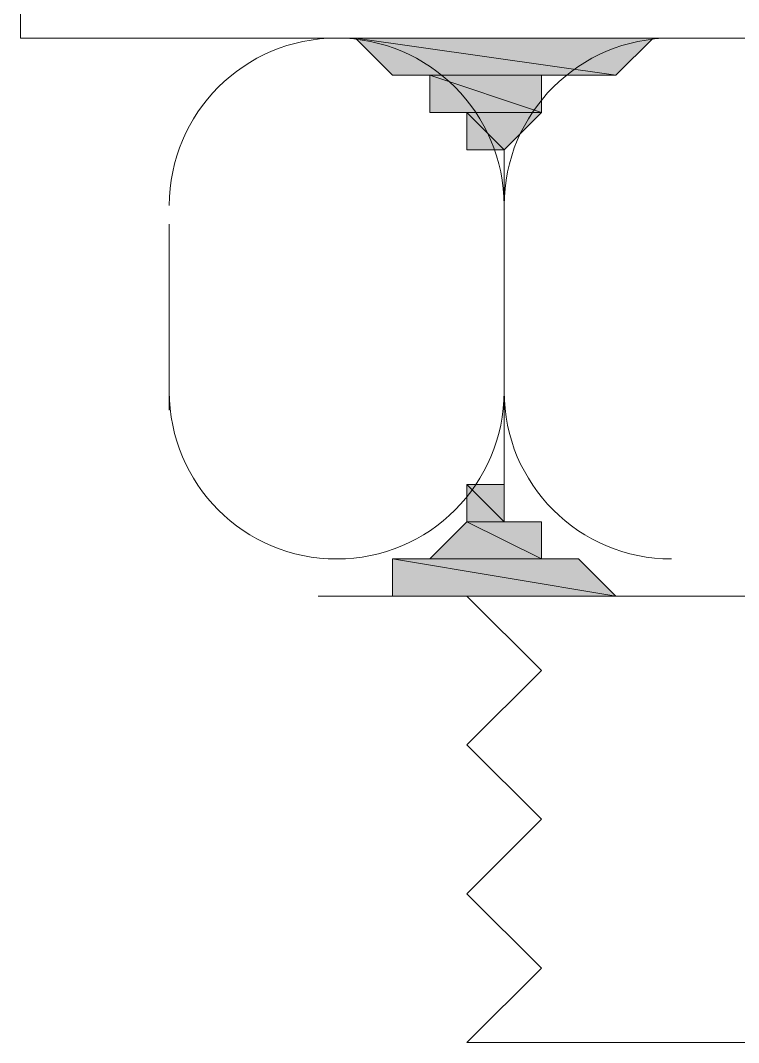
# Model space of a CAD drawing. Header units: millimetres. Extents: x 596 to 768, y 309 to 423.
# Drawn here: x 690.37003 to 690.38702, y 408.86042 to 408.8846 of the extents above; entities that cross this region are included whole.
import ezdxf

# ---------------------------------------------------------------- set-up
doc = ezdxf.new("R2010")
doc.units = ezdxf.units.MM
doc.layers.add('1- 3', color=3, linetype='Continuous')

# ---------------------------------------------------------------- blocks, each defined once
blk = doc.blocks.new('CTOBOM')
h = blk.add_hatch(color=0)
h.dxf.hatch_style = 2
edge = h.paths.add_edge_path()
edge.add_spline(control_points=[(4.220125, -0.955718), (4.220125, -0.955718), (4.220125, -0.950437), (4.220125, -0.950437), (4.220125, -0.950437), (4.220125, -0.955718), (4.220125, -0.955718)], knot_values=[0, 0, 0, 0, 1, 1, 1, 2, 2, 2, 2], degree=3, periodic=0)
edge = h.paths.add_edge_path()
edge.add_spline(control_points=[(4.220125, -0.950437), (4.220125, -0.950437), (4.220125, -0.955718), (4.220125, -0.955718), (4.220125, -0.955718), (4.220125, -0.950437), (4.220125, -0.950437)], knot_values=[0, 0, 0, 0, 1, 1, 1, 2, 2, 2, 2], degree=3, periodic=0)
h.paths.add_polyline_path([(4.219245, -0.956598), (4.220125, -0.950437), (4.220125, -0.955718)])
h.paths.add_polyline_path([(4.219245, -0.949557), (4.219245, -0.956598), (4.220125, -0.950437)])
h = blk.add_hatch(color=0)
h.dxf.hatch_style = 2
edge = h.paths.add_edge_path()
edge.add_spline(control_points=[(4.220125, -0.955718), (4.220125, -0.955718), (4.220125, -0.950437), (4.220125, -0.950437), (4.220125, -0.950437), (4.220125, -0.955718), (4.220125, -0.955718)], knot_values=[0, 0, 0, 0, 1, 1, 1, 2, 2, 2, 2], degree=3, periodic=0)
edge = h.paths.add_edge_path()
edge.add_spline(control_points=[(4.220125, -0.950437), (4.220125, -0.950437), (4.220125, -0.955718), (4.220125, -0.955718), (4.220125, -0.955718), (4.220125, -0.950437), (4.220125, -0.950437)], knot_values=[0, 0, 0, 0, 1, 1, 1, 2, 2, 2, 2], degree=3, periodic=0)
h.paths.add_polyline_path([(4.219245, -0.956598), (4.220125, -0.950437), (4.220125, -0.955718)])
h.paths.add_polyline_path([(4.219245, -0.949557), (4.219245, -0.956598), (4.220125, -0.950437)])
h = blk.add_hatch(color=0)
h.dxf.hatch_style = 2
edge = h.paths.add_edge_path()
edge.add_spline(control_points=[(4.232447, -0.955718), (4.232447, -0.955718), (4.232447, -0.950437), (4.232447, -0.950437), (4.232447, -0.950437), (4.232447, -0.955718), (4.232447, -0.955718)], knot_values=[0, 0, 0, 0, 1, 1, 1, 2, 2, 2, 2], degree=3, periodic=0)
edge = h.paths.add_edge_path()
edge.add_spline(control_points=[(4.232447, -0.950437), (4.232447, -0.950437), (4.232447, -0.955718), (4.232447, -0.955718), (4.232447, -0.955718), (4.232447, -0.950437), (4.232447, -0.950437)], knot_values=[0, 0, 0, 0, 1, 1, 1, 2, 2, 2, 2], degree=3, periodic=0)
h.paths.add_polyline_path([(4.231567, -0.955718), (4.232447, -0.950437), (4.232447, -0.955718)])
h.paths.add_polyline_path([(4.231567, -0.951318), (4.231567, -0.955718), (4.232447, -0.950437)])
h = blk.add_hatch(color=0)
h.dxf.hatch_style = 2
edge = h.paths.add_edge_path()
edge.add_spline(control_points=[(4.232447, -0.955718), (4.232447, -0.955718), (4.232447, -0.950437), (4.232447, -0.950437), (4.232447, -0.950437), (4.232447, -0.955718), (4.232447, -0.955718)], knot_values=[0, 0, 0, 0, 1, 1, 1, 2, 2, 2, 2], degree=3, periodic=0)
edge = h.paths.add_edge_path()
edge.add_spline(control_points=[(4.232447, -0.950437), (4.232447, -0.950437), (4.232447, -0.955718), (4.232447, -0.955718), (4.232447, -0.955718), (4.232447, -0.950437), (4.232447, -0.950437)], knot_values=[0, 0, 0, 0, 1, 1, 1, 2, 2, 2, 2], degree=3, periodic=0)
h.paths.add_polyline_path([(4.231567, -0.955718), (4.232447, -0.950437), (4.232447, -0.955718)])
h.paths.add_polyline_path([(4.231567, -0.951318), (4.231567, -0.955718), (4.232447, -0.950437)])
h = blk.add_hatch(color=0)
h.dxf.hatch_style = 2
h.paths.add_polyline_path([(4.220125, -0.954838), (4.221005, -0.952198), (4.221005, -0.954838)])
h.paths.add_polyline_path([(4.220125, -0.952198), (4.220125, -0.954838), (4.221005, -0.952198)])
h = blk.add_hatch(color=0)
h.dxf.hatch_style = 2
h.paths.add_polyline_path([(4.220125, -0.954838), (4.221005, -0.952198), (4.221005, -0.954838)])
h.paths.add_polyline_path([(4.220125, -0.952198), (4.220125, -0.954838), (4.221005, -0.952198)])
h = blk.add_hatch(color=0)
h.dxf.hatch_style = 2
edge = h.paths.add_edge_path()
edge.add_spline(control_points=[(4.221885, -0.953078), (4.221885, -0.953078), (4.221885, -0.953958), (4.221885, -0.953958), (4.221885, -0.953958), (4.221885, -0.953078), (4.221885, -0.953078)], knot_values=[0, 0, 0, 0, 1, 1, 1, 2, 2, 2, 2], degree=3, periodic=0)
edge = h.paths.add_edge_path()
edge.add_spline(control_points=[(4.221885, -0.953078), (4.221885, -0.953078), (4.221885, -0.953078), (4.221885, -0.953078), (4.221885, -0.953078), (4.221885, -0.953958), (4.221885, -0.953958), (4.221885, -0.953958), (4.221885, -0.953078), (4.221885, -0.953078)], knot_values=[0, 0, 0, 0, 1, 1, 1, 2, 2, 2, 3, 3, 3, 3], degree=3, periodic=0)
edge = h.paths.add_edge_path()
edge.add_spline(control_points=[(4.221885, -0.953958), (4.221885, -0.953958), (4.221885, -0.953078), (4.221885, -0.953078), (4.221885, -0.953078), (4.221885, -0.953958), (4.221885, -0.953958)], knot_values=[0, 0, 0, 0, 1, 1, 1, 2, 2, 2, 2], degree=3, periodic=0)
edge = h.paths.add_edge_path()
edge.add_spline(control_points=[(4.221885, -0.953078), (4.221885, -0.953078), (4.221885, -0.953958), (4.221885, -0.953958), (4.221885, -0.953958), (4.221885, -0.953078), (4.221885, -0.953078)], knot_values=[0, 0, 0, 0, 1, 1, 1, 2, 2, 2, 2], degree=3, periodic=0)
h.paths.add_polyline_path([(4.221005, -0.953958), (4.221885, -0.953078), (4.221885, -0.953958)])
h.paths.add_polyline_path([(4.221005, -0.952198), (4.221005, -0.953958), (4.221885, -0.953078)])
h = blk.add_hatch(color=0)
h.dxf.hatch_style = 2
edge = h.paths.add_edge_path()
edge.add_spline(control_points=[(4.221885, -0.953078), (4.221885, -0.953078), (4.221885, -0.953958), (4.221885, -0.953958), (4.221885, -0.953958), (4.221885, -0.953078), (4.221885, -0.953078)], knot_values=[0, 0, 0, 0, 1, 1, 1, 2, 2, 2, 2], degree=3, periodic=0)
edge = h.paths.add_edge_path()
edge.add_spline(control_points=[(4.221885, -0.953078), (4.221885, -0.953078), (4.221885, -0.953078), (4.221885, -0.953078), (4.221885, -0.953078), (4.221885, -0.953958), (4.221885, -0.953958), (4.221885, -0.953958), (4.221885, -0.953078), (4.221885, -0.953078)], knot_values=[0, 0, 0, 0, 1, 1, 1, 2, 2, 2, 3, 3, 3, 3], degree=3, periodic=0)
edge = h.paths.add_edge_path()
edge.add_spline(control_points=[(4.221885, -0.953958), (4.221885, -0.953958), (4.221885, -0.953078), (4.221885, -0.953078), (4.221885, -0.953078), (4.221885, -0.953958), (4.221885, -0.953958)], knot_values=[0, 0, 0, 0, 1, 1, 1, 2, 2, 2, 2], degree=3, periodic=0)
edge = h.paths.add_edge_path()
edge.add_spline(control_points=[(4.221885, -0.953078), (4.221885, -0.953078), (4.221885, -0.953958), (4.221885, -0.953958), (4.221885, -0.953958), (4.221885, -0.953078), (4.221885, -0.953078)], knot_values=[0, 0, 0, 0, 1, 1, 1, 2, 2, 2, 2], degree=3, periodic=0)
h.paths.add_polyline_path([(4.221005, -0.953958), (4.221885, -0.953078), (4.221885, -0.953958)])
h.paths.add_polyline_path([(4.221005, -0.952198), (4.221005, -0.953958), (4.221885, -0.953078)])
h = blk.add_hatch(color=0)
h.dxf.hatch_style = 2
edge = h.paths.add_edge_path()
edge.add_spline(control_points=[(4.231567, -0.954838), (4.231567, -0.954838), (4.231567, -0.952198), (4.231567, -0.952198), (4.231567, -0.952198), (4.231567, -0.954838), (4.231567, -0.954838)], knot_values=[0, 0, 0, 0, 1, 1, 1, 2, 2, 2, 2], degree=3, periodic=0)
edge = h.paths.add_edge_path()
edge.add_spline(control_points=[(4.231567, -0.952198), (4.231567, -0.952198), (4.231567, -0.954838), (4.231567, -0.954838), (4.231567, -0.954838), (4.231567, -0.952198), (4.231567, -0.952198)], knot_values=[0, 0, 0, 0, 1, 1, 1, 2, 2, 2, 2], degree=3, periodic=0)
h.paths.add_polyline_path([(4.230687, -0.953958), (4.231567, -0.952198), (4.231567, -0.954838)])
h.paths.add_polyline_path([(4.230687, -0.952198), (4.230687, -0.953958), (4.231567, -0.952198)])
h = blk.add_hatch(color=0)
h.dxf.hatch_style = 2
edge = h.paths.add_edge_path()
edge.add_spline(control_points=[(4.231567, -0.954838), (4.231567, -0.954838), (4.231567, -0.952198), (4.231567, -0.952198), (4.231567, -0.952198), (4.231567, -0.954838), (4.231567, -0.954838)], knot_values=[0, 0, 0, 0, 1, 1, 1, 2, 2, 2, 2], degree=3, periodic=0)
edge = h.paths.add_edge_path()
edge.add_spline(control_points=[(4.231567, -0.952198), (4.231567, -0.952198), (4.231567, -0.954838), (4.231567, -0.954838), (4.231567, -0.954838), (4.231567, -0.952198), (4.231567, -0.952198)], knot_values=[0, 0, 0, 0, 1, 1, 1, 2, 2, 2, 2], degree=3, periodic=0)
h.paths.add_polyline_path([(4.230687, -0.953958), (4.231567, -0.952198), (4.231567, -0.954838)])
h.paths.add_polyline_path([(4.230687, -0.952198), (4.230687, -0.953958), (4.231567, -0.952198)])
h = blk.add_hatch(color=0)
h.dxf.hatch_style = 2
h.paths.add_polyline_path([(4.229807, -0.953958), (4.230687, -0.953078), (4.230687, -0.953958)])
h.paths.add_polyline_path([(4.229807, -0.953078), (4.229807, -0.953958), (4.230687, -0.953078)])
h = blk.add_hatch(color=0)
h.dxf.hatch_style = 2
h.paths.add_polyline_path([(4.229807, -0.953958), (4.230687, -0.953078), (4.230687, -0.953958)])
h.paths.add_polyline_path([(4.229807, -0.953078), (4.229807, -0.953958), (4.230687, -0.953078)])
at = {"color": 0, "lineweight": 20}
for p, q in [((4.219245, -0.917873), (4.219245, -0.964519)), ((4.219245, -0.917873), (4.219245, -0.964519)), ((4.219245, -0.957479), (4.219245, -0.937236)), ((4.219245, -0.957479), (4.219245, -0.937236)), ((4.219245, -0.957479), (4.219245, -0.937236)), ((4.219245, -0.957479), (4.219245, -0.937236)), ((4.232447, -0.957479), (4.232447, -0.937236)), ((4.232447, -0.957479), (4.232447, -0.937236)), ((4.243008, -0.953958), (4.243008, -0.939876)), ((4.243008, -0.953958), (4.243008, -0.939876)), ((4.234207, -0.952198), (4.232447, -0.953958)), ((4.234207, -0.952198), (4.232447, -0.953958)), ((4.235967, -0.953958), (4.234207, -0.952198)), ((4.235967, -0.953958), (4.234207, -0.952198)), ((4.237727, -0.952198), (4.235967, -0.953958)), ((4.237727, -0.952198), (4.235967, -0.953958)), ((4.239488, -0.953958), (4.237727, -0.952198)), ((4.239488, -0.953958), (4.237727, -0.952198)), ((4.241248, -0.952198), (4.239488, -0.953958)), ((4.241248, -0.952198), (4.239488, -0.953958)), ((4.243008, -0.953958), (4.241248, -0.952198)), ((4.243008, -0.953958), (4.241248, -0.952198)), ((4.223646, -0.953078), (4.228047, -0.953078)), ((4.223646, -0.953078), (4.228047, -0.953078)), ((4.223646, -0.960999), (4.228047, -0.960999)), ((4.223646, -0.960999), (4.228047, -0.960999)), ((4.219245, -0.964519), (4.201644, -0.964519)), ((4.219245, -0.964519), (4.201644, -0.964519)), ((4.219245, -0.964519), (4.201644, -0.964519)), ((4.219245, -0.964519), (4.201644, -0.964519))]:
    blk.add_line(p, q, dxfattribs=at)
at = {"color": 0, "lineweight": 0}
for p, q in [((4.219245, -0.957479), (4.219245, -0.949557)), ((4.219245, -0.949557), (4.219245, -0.956598)), ((4.219245, -0.957479), (4.219245, -0.949557)), ((4.219245, -0.949557), (4.219245, -0.956598)), ((4.219245, -0.949557), (4.219245, -0.956598)), ((4.220125, -0.950437), (4.219245, -0.949557)), ((4.219245, -0.949557), (4.219245, -0.956598)), ((4.220125, -0.950437), (4.219245, -0.949557)), ((4.219245, -0.957479), (4.219245, -0.949557)), ((4.219245, -0.949557), (4.219245, -0.956598)), ((4.219245, -0.957479), (4.219245, -0.949557)), ((4.219245, -0.949557), (4.219245, -0.956598)), ((4.219245, -0.949557), (4.219245, -0.956598)), ((4.220125, -0.950437), (4.219245, -0.949557)), ((4.219245, -0.949557), (4.219245, -0.956598)), ((4.220125, -0.950437), (4.219245, -0.949557)), ((4.232447, -0.955718), (4.232447, -0.949557)), ((4.232447, -0.949557), (4.232447, -0.956598)), ((4.232447, -0.955718), (4.232447, -0.949557)), ((4.232447, -0.949557), (4.232447, -0.950437)), ((4.232447, -0.955718), (4.232447, -0.949557)), ((4.232447, -0.949557), (4.232447, -0.956598)), ((4.232447, -0.955718), (4.232447, -0.949557)), ((4.232447, -0.949557), (4.232447, -0.950437)), ((4.232447, -0.956598), (4.232447, -0.949557)), ((4.232447, -0.949557), (4.232447, -0.957479)), ((4.232447, -0.956598), (4.232447, -0.949557)), ((4.232447, -0.949557), (4.232447, -0.957479)), ((4.232447, -0.955718), (4.232447, -0.949557)), ((4.232447, -0.949557), (4.232447, -0.956598)), ((4.232447, -0.955718), (4.232447, -0.949557)), ((4.232447, -0.949557), (4.232447, -0.950437)), ((4.232447, -0.955718), (4.232447, -0.949557)), ((4.232447, -0.949557), (4.232447, -0.956598)), ((4.232447, -0.955718), (4.232447, -0.949557)), ((4.232447, -0.949557), (4.232447, -0.950437)), ((4.232447, -0.956598), (4.232447, -0.949557)), ((4.232447, -0.949557), (4.232447, -0.957479)), ((4.232447, -0.956598), (4.232447, -0.949557)), ((4.232447, -0.949557), (4.232447, -0.957479)), ((4.219245, -0.956598), (4.220125, -0.950437)), ((4.219245, -0.956598), (4.220125, -0.950437)), ((4.219245, -0.956598), (4.220125, -0.950437)), ((4.219245, -0.956598), (4.220125, -0.950437)), ((4.219245, -0.956598), (4.220125, -0.950437)), ((4.219245, -0.956598), (4.220125, -0.950437)), ((4.219245, -0.956598), (4.220125, -0.950437)), ((4.219245, -0.956598), (4.220125, -0.950437)), ((4.220125, -0.950437), (4.220125, -0.955718)), ((4.220125, -0.950437), (4.220125, -0.955718)), ((4.220125, -0.950437), (4.220125, -0.955718)), ((4.220125, -0.951318), (4.220125, -0.950437)), ((4.220125, -0.950437), (4.220125, -0.955718)), ((4.220125, -0.951318), (4.220125, -0.950437)), ((4.220125, -0.950437), (4.220125, -0.955718)), ((4.220125, -0.950437), (4.220125, -0.955718)), ((4.220125, -0.950437), (4.220125, -0.955718)), ((4.220125, -0.951318), (4.220125, -0.950437)), ((4.220125, -0.950437), (4.220125, -0.955718)), ((4.220125, -0.951318), (4.220125, -0.950437)), ((4.231567, -0.955718), (4.232447, -0.950437)), ((4.231567, -0.955718), (4.232447, -0.950437)), ((4.232447, -0.950437), (4.231567, -0.951318)), ((4.231567, -0.955718), (4.232447, -0.950437)), ((4.231567, -0.955718), (4.232447, -0.950437)), ((4.232447, -0.950437), (4.231567, -0.951318)), ((4.231567, -0.955718), (4.232447, -0.950437)), ((4.231567, -0.955718), (4.232447, -0.950437)), ((4.232447, -0.950437), (4.231567, -0.951318)), ((4.231567, -0.955718), (4.232447, -0.950437)), ((4.231567, -0.955718), (4.232447, -0.950437)), ((4.232447, -0.950437), (4.231567, -0.951318)), ((4.232447, -0.950437), (4.232447, -0.955718)), ((4.232447, -0.950437), (4.232447, -0.955718)), ((4.232447, -0.950437), (4.232447, -0.955718)), ((4.232447, -0.950437), (4.232447, -0.955718)), ((4.232447, -0.950437), (4.232447, -0.955718)), ((4.232447, -0.950437), (4.232447, -0.955718)), ((4.232447, -0.950437), (4.232447, -0.955718)), ((4.232447, -0.950437), (4.232447, -0.955718)), ((4.220125, -0.955718), (4.220125, -0.951318)), ((4.220125, -0.951318), (4.220125, -0.954838)), ((4.220125, -0.955718), (4.220125, -0.951318)), ((4.220125, -0.955718), (4.220125, -0.951318)), ((4.220125, -0.951318), (4.220125, -0.954838)), ((4.220125, -0.955718), (4.220125, -0.951318)), ((4.220125, -0.954838), (4.220125, -0.951318)), ((4.220125, -0.951318), (4.220125, -0.952198)), ((4.220125, -0.954838), (4.220125, -0.951318)), ((4.220125, -0.951318), (4.220125, -0.952198)), ((4.220125, -0.955718), (4.220125, -0.951318)), ((4.220125, -0.951318), (4.220125, -0.954838)), ((4.220125, -0.955718), (4.220125, -0.951318)), ((4.220125, -0.955718), (4.220125, -0.951318)), ((4.220125, -0.951318), (4.220125, -0.954838)), ((4.220125, -0.955718), (4.220125, -0.951318)), ((4.220125, -0.954838), (4.220125, -0.951318)), ((4.220125, -0.951318), (4.220125, -0.952198)), ((4.220125, -0.954838), (4.220125, -0.951318)), ((4.220125, -0.951318), (4.220125, -0.952198)), ((4.231567, -0.951318), (4.231567, -0.954838)), ((4.231567, -0.952198), (4.231567, -0.951318)), ((4.231567, -0.951318), (4.231567, -0.954838)), ((4.231567, -0.952198), (4.231567, -0.951318)), ((4.231567, -0.954838), (4.231567, -0.951318)), ((4.231567, -0.951318), (4.231567, -0.955718)), ((4.231567, -0.954838), (4.231567, -0.951318)), ((4.231567, -0.951318), (4.231567, -0.955718)), ((4.231567, -0.951318), (4.231567, -0.955718)), ((4.231567, -0.951318), (4.231567, -0.955718)), ((4.231567, -0.951318), (4.231567, -0.954838)), ((4.231567, -0.952198), (4.231567, -0.951318)), ((4.231567, -0.951318), (4.231567, -0.954838)), ((4.231567, -0.952198), (4.231567, -0.951318)), ((4.231567, -0.954838), (4.231567, -0.951318)), ((4.231567, -0.951318), (4.231567, -0.955718)), ((4.231567, -0.954838), (4.231567, -0.951318)), ((4.231567, -0.951318), (4.231567, -0.955718)), ((4.231567, -0.951318), (4.231567, -0.955718)), ((4.231567, -0.951318), (4.231567, -0.955718)), ((4.220125, -0.952198), (4.220125, -0.954838)), ((4.220125, -0.952198), (4.220125, -0.954838)), ((4.220125, -0.954838), (4.221005, -0.952198)), ((4.220125, -0.952198), (4.220125, -0.954838)), ((4.220125, -0.954838), (4.221005, -0.952198)), ((4.221005, -0.952198), (4.220125, -0.952198)), ((4.220125, -0.952198), (4.220125, -0.954838)), ((4.220125, -0.952198), (4.220125, -0.954838)), ((4.220125, -0.954838), (4.221005, -0.952198)), ((4.220125, -0.952198), (4.220125, -0.954838)), ((4.220125, -0.954838), (4.221005, -0.952198)), ((4.221005, -0.952198), (4.220125, -0.952198)), ((4.220125, -0.954838), (4.221005, -0.952198)), ((4.220125, -0.952198), (4.220125, -0.954838)), ((4.220125, -0.954838), (4.221005, -0.952198)), ((4.221005, -0.952198), (4.220125, -0.952198)), ((4.220125, -0.954838), (4.221005, -0.952198)), ((4.220125, -0.952198), (4.220125, -0.954838)), ((4.220125, -0.954838), (4.221005, -0.952198)), ((4.221005, -0.952198), (4.220125, -0.952198)), ((4.221005, -0.952198), (4.221005, -0.954838)), ((4.221005, -0.953958), (4.221005, -0.952198)), ((4.221005, -0.952198), (4.221005, -0.954838)), ((4.221005, -0.952198), (4.221005, -0.954838)), ((4.221005, -0.953958), (4.221005, -0.952198)), ((4.221005, -0.952198), (4.221005, -0.954838)), ((4.221005, -0.953958), (4.221005, -0.952198)), ((4.221005, -0.952198), (4.221005, -0.954838)), ((4.221005, -0.952198), (4.221005, -0.954838)), ((4.221005, -0.953958), (4.221005, -0.952198)), ((4.221005, -0.952198), (4.221005, -0.954838)), ((4.221005, -0.952198), (4.221005, -0.953958)), ((4.221885, -0.953078), (4.221005, -0.952198)), ((4.221005, -0.952198), (4.221005, -0.953958)), ((4.221885, -0.953078), (4.221005, -0.952198)), ((4.221005, -0.952198), (4.221005, -0.954838)), ((4.221005, -0.952198), (4.221005, -0.953958)), ((4.221885, -0.953078), (4.221005, -0.952198)), ((4.221005, -0.952198), (4.221005, -0.953958)), ((4.221885, -0.953078), (4.221005, -0.952198)), ((4.230687, -0.952198), (4.230687, -0.953958)), ((4.230687, -0.953078), (4.230687, -0.952198)), ((4.230687, -0.952198), (4.230687, -0.953958)), ((4.230687, -0.953078), (4.230687, -0.952198)), ((4.230687, -0.953958), (4.231567, -0.952198)), ((4.230687, -0.952198), (4.230687, -0.953958)), ((4.230687, -0.953958), (4.231567, -0.952198)), ((4.231567, -0.952198), (4.230687, -0.952198)), ((4.230687, -0.953958), (4.231567, -0.952198)), ((4.230687, -0.952198), (4.230687, -0.953958)), ((4.230687, -0.953958), (4.231567, -0.952198)), ((4.231567, -0.952198), (4.230687, -0.952198)), ((4.230687, -0.952198), (4.230687, -0.953958)), ((4.230687, -0.953078), (4.230687, -0.952198)), ((4.230687, -0.952198), (4.230687, -0.953958)), ((4.230687, -0.953078), (4.230687, -0.952198)), ((4.230687, -0.953958), (4.231567, -0.952198)), ((4.230687, -0.952198), (4.230687, -0.953958)), ((4.230687, -0.953958), (4.231567, -0.952198)), ((4.231567, -0.952198), (4.230687, -0.952198)), ((4.230687, -0.953958), (4.231567, -0.952198)), ((4.230687, -0.952198), (4.230687, -0.953958)), ((4.230687, -0.953958), (4.231567, -0.952198)), ((4.231567, -0.952198), (4.230687, -0.952198)), ((4.231567, -0.952198), (4.231567, -0.954838)), ((4.231567, -0.952198), (4.231567, -0.954838)), ((4.231567, -0.954838), (4.231567, -0.952198)), ((4.231567, -0.954838), (4.231567, -0.952198)), ((4.231567, -0.952198), (4.231567, -0.954838)), ((4.231567, -0.952198), (4.231567, -0.954838)), ((4.231567, -0.954838), (4.231567, -0.952198)), ((4.231567, -0.954838), (4.231567, -0.952198)), ((4.221005, -0.953958), (4.221885, -0.953078)), ((4.221005, -0.953958), (4.221885, -0.953078)), ((4.221005, -0.953958), (4.221885, -0.953078)), ((4.221005, -0.953958), (4.221885, -0.953078)), ((4.221005, -0.953958), (4.221885, -0.953078)), ((4.221005, -0.953958), (4.221885, -0.953078)), ((4.221005, -0.953958), (4.221885, -0.953078)), ((4.221005, -0.953958), (4.221885, -0.953078)), ((4.221885, -0.953078), (4.221885, -0.953958)), ((4.221885, -0.953078), (4.221885, -0.953958)), ((4.221885, -0.953078), (4.221885, -0.953958)), ((4.221885, -0.953078), (4.221885, -0.953958)), ((4.222766, -0.953078), (4.222766, -0.953078)), ((4.222766, -0.953078), (4.222766, -0.953078)), ((4.222766, -0.953078), (4.222766, -0.953078)), ((4.222766, -0.953078), (4.222766, -0.953078)), ((4.222766, -0.953078), (4.222766, -0.953078)), ((4.222766, -0.953078), (4.222766, -0.953078)), ((4.222766, -0.953078), (4.222766, -0.953078)), ((4.222766, -0.953078), (4.222766, -0.953078)), ((4.228927, -0.953078), (4.228927, -0.953078)), ((4.228927, -0.953078), (4.228927, -0.953078)), ((4.228927, -0.953078), (4.228927, -0.953078)), ((4.228927, -0.953078), (4.228927, -0.953078)), ((4.228927, -0.953078), (4.228927, -0.953078)), ((4.228927, -0.953078), (4.228927, -0.953078)), ((4.228927, -0.953078), (4.228927, -0.953078)), ((4.228927, -0.953078), (4.228927, -0.953078)), ((4.229807, -0.953078), (4.229807, -0.953078)), ((4.229807, -0.953078), (4.229807, -0.953078)), ((4.229807, -0.953958), (4.230687, -0.953078)), ((4.229807, -0.953078), (4.229807, -0.953958)), ((4.229807, -0.953958), (4.230687, -0.953078)), ((4.230687, -0.953078), (4.229807, -0.953078)), ((4.229807, -0.953958), (4.230687, -0.953078)), ((4.229807, -0.953078), (4.229807, -0.953958)), ((4.229807, -0.953958), (4.230687, -0.953078)), ((4.230687, -0.953078), (4.229807, -0.953078)), ((4.229807, -0.953078), (4.229807, -0.953078)), ((4.229807, -0.953078), (4.229807, -0.953078)), ((4.229807, -0.953958), (4.230687, -0.953078)), ((4.229807, -0.953078), (4.229807, -0.953958)), ((4.229807, -0.953958), (4.230687, -0.953078)), ((4.230687, -0.953078), (4.229807, -0.953078)), ((4.229807, -0.953958), (4.230687, -0.953078)), ((4.229807, -0.953078), (4.229807, -0.953958)), ((4.229807, -0.953958), (4.230687, -0.953078)), ((4.230687, -0.953078), (4.229807, -0.953078)), ((4.230687, -0.953078), (4.230687, -0.953958)), ((4.230687, -0.953078), (4.230687, -0.953958)), ((4.230687, -0.953958), (4.230687, -0.953078)), ((4.230687, -0.953958), (4.230687, -0.953078)), ((4.230687, -0.953078), (4.230687, -0.953958)), ((4.230687, -0.953078), (4.230687, -0.953958)), ((4.230687, -0.953958), (4.230687, -0.953078)), ((4.230687, -0.953958), (4.230687, -0.953078)), ((4.221005, -0.954838), (4.221005, -0.953958)), ((4.221005, -0.954838), (4.221005, -0.953958)), ((4.221005, -0.954838), (4.221005, -0.953958)), ((4.221005, -0.954838), (4.221005, -0.953958)), ((4.221885, -0.953958), (4.221005, -0.953958)), ((4.221885, -0.953958), (4.221005, -0.953958)), ((4.221885, -0.953958), (4.221005, -0.953958)), ((4.221885, -0.953958), (4.221005, -0.953958)), ((4.230687, -0.953958), (4.229807, -0.953958)), ((4.230687, -0.953958), (4.229807, -0.953958)), ((4.230687, -0.953958), (4.229807, -0.953958)), ((4.230687, -0.953958), (4.229807, -0.953958)), ((4.231567, -0.954838), (4.230687, -0.953958)), ((4.231567, -0.954838), (4.230687, -0.953958)), ((4.231567, -0.954838), (4.230687, -0.953958)), ((4.231567, -0.954838), (4.230687, -0.953958)), ((4.220125, -0.954838), (4.220125, -0.955718)), ((4.220125, -0.954838), (4.220125, -0.955718)), ((4.221005, -0.954838), (4.220125, -0.954838)), ((4.220125, -0.954838), (4.220125, -0.955718)), ((4.220125, -0.954838), (4.220125, -0.955718)), ((4.221005, -0.954838), (4.220125, -0.954838)), ((4.221005, -0.954838), (4.220125, -0.954838)), ((4.221005, -0.954838), (4.220125, -0.954838)), ((4.231567, -0.955718), (4.231567, -0.954838)), ((4.231567, -0.955718), (4.231567, -0.954838)), ((4.231567, -0.955718), (4.231567, -0.954838)), ((4.231567, -0.955718), (4.231567, -0.954838)), ((4.220125, -0.955718), (4.219245, -0.956598)), ((4.220125, -0.955718), (4.219245, -0.956598)), ((4.220125, -0.955718), (4.219245, -0.956598)), ((4.220125, -0.955718), (4.219245, -0.956598)), ((4.232447, -0.955718), (4.231567, -0.955718)), ((4.232447, -0.955718), (4.231567, -0.955718)), ((4.232447, -0.955718), (4.231567, -0.955718)), ((4.232447, -0.955718), (4.231567, -0.955718)), ((4.232447, -0.956598), (4.232447, -0.955718)), ((4.232447, -0.956598), (4.232447, -0.955718)), ((4.232447, -0.956598), (4.232447, -0.955718)), ((4.232447, -0.956598), (4.232447, -0.955718)), ((4.219245, -0.956598), (4.219245, -0.957479)), ((4.219245, -0.956598), (4.219245, -0.957479)), ((4.219245, -0.956598), (4.219245, -0.957479)), ((4.219245, -0.956598), (4.219245, -0.957479)), ((4.232447, -0.957479), (4.232447, -0.956598)), ((4.232447, -0.957479), (4.232447, -0.956598)), ((4.232447, -0.957479), (4.232447, -0.956598)), ((4.232447, -0.957479), (4.232447, -0.956598))]:
    blk.add_line(p, q, dxfattribs=at)
at = {"color": 0, "lineweight": 20}
for points in [[(4.219245, -0.949117), (4.219245, -0.951305), (4.221019, -0.953078), (4.223206, -0.953078)], [(4.219245, -0.949117), (4.219245, -0.951305), (4.221019, -0.953078), (4.223206, -0.953078)], [(4.227606, -0.953078), (4.229793, -0.953078), (4.231567, -0.951305), (4.231567, -0.949117)], [(4.227606, -0.953078), (4.229793, -0.953078), (4.231567, -0.951305), (4.231567, -0.949117)]]:
    blk.add_open_spline(points, degree=3, dxfattribs=at)
at = {"color": 0, "lineweight": 0}
for points in [[(4.219245, -0.956598), (4.219245, -0.956598), (4.219245, -0.949557), (4.219245, -0.949557)], [(4.219245, -0.949557), (4.219245, -0.949557), (4.219245, -0.956598), (4.219245, -0.956598)], [(4.219245, -0.949557), (4.219245, -0.949557), (4.219245, -0.956598), (4.219245, -0.956598)], [(4.219245, -0.956598), (4.219245, -0.956598), (4.219245, -0.949557), (4.219245, -0.949557)], [(4.219245, -0.949557), (4.219245, -0.949557), (4.219245, -0.957479), (4.219245, -0.957479)], [(4.219245, -0.957479), (4.219245, -0.957479), (4.219245, -0.949557), (4.219245, -0.949557)], [(4.219245, -0.956598), (4.219245, -0.956598), (4.219245, -0.949557), (4.219245, -0.949557)], [(4.219245, -0.949557), (4.219245, -0.949557), (4.219245, -0.956598), (4.219245, -0.956598)], [(4.219245, -0.949557), (4.219245, -0.949557), (4.219245, -0.956598), (4.219245, -0.956598)], [(4.219245, -0.956598), (4.219245, -0.956598), (4.219245, -0.949557), (4.219245, -0.949557)], [(4.219245, -0.949557), (4.219245, -0.949557), (4.219245, -0.957479), (4.219245, -0.957479)], [(4.219245, -0.957479), (4.219245, -0.957479), (4.219245, -0.949557), (4.219245, -0.949557)], [(4.219245, -0.956598), (4.219245, -0.956598), (4.219245, -0.949557), (4.219245, -0.949557)], [(4.219245, -0.949557), (4.219245, -0.949557), (4.219245, -0.956598), (4.219245, -0.956598)], [(4.219245, -0.949557), (4.219245, -0.949557), (4.219245, -0.956598), (4.219245, -0.956598)], [(4.219245, -0.956598), (4.219245, -0.956598), (4.219245, -0.949557), (4.219245, -0.949557)], [(4.219245, -0.949557), (4.219245, -0.949557), (4.219245, -0.957479), (4.219245, -0.957479)], [(4.219245, -0.957479), (4.219245, -0.957479), (4.219245, -0.949557), (4.219245, -0.949557)], [(4.219245, -0.956598), (4.219245, -0.956598), (4.219245, -0.949557), (4.219245, -0.949557)], [(4.219245, -0.949557), (4.219245, -0.949557), (4.219245, -0.956598), (4.219245, -0.956598)], [(4.219245, -0.949557), (4.219245, -0.949557), (4.219245, -0.956598), (4.219245, -0.956598)], [(4.219245, -0.956598), (4.219245, -0.956598), (4.219245, -0.949557), (4.219245, -0.949557)], [(4.219245, -0.949557), (4.219245, -0.949557), (4.219245, -0.957479), (4.219245, -0.957479)], [(4.219245, -0.957479), (4.219245, -0.957479), (4.219245, -0.949557), (4.219245, -0.949557)], [(4.232447, -0.956598), (4.232447, -0.956598), (4.232447, -0.949557), (4.232447, -0.949557)], [(4.232447, -0.949557), (4.232447, -0.949557), (4.232447, -0.956598), (4.232447, -0.956598)], [(4.232447, -0.949557), (4.232447, -0.949557), (4.232447, -0.956598), (4.232447, -0.956598)], [(4.232447, -0.956598), (4.232447, -0.956598), (4.232447, -0.949557), (4.232447, -0.949557)], [(4.232447, -0.956598), (4.232447, -0.956598), (4.232447, -0.949557), (4.232447, -0.949557)], [(4.232447, -0.949557), (4.232447, -0.949557), (4.232447, -0.956598), (4.232447, -0.956598)], [(4.232447, -0.949557), (4.232447, -0.949557), (4.232447, -0.956598), (4.232447, -0.956598)], [(4.232447, -0.956598), (4.232447, -0.956598), (4.232447, -0.949557), (4.232447, -0.949557)], [(4.232447, -0.949557), (4.232447, -0.949557), (4.232447, -0.956598), (4.232447, -0.956598)], [(4.232447, -0.956598), (4.232447, -0.956598), (4.232447, -0.949557), (4.232447, -0.949557)], [(4.232447, -0.949557), (4.232447, -0.949557), (4.232447, -0.956598), (4.232447, -0.956598)], [(4.232447, -0.956598), (4.232447, -0.956598), (4.232447, -0.949557), (4.232447, -0.949557)], [(4.232447, -0.956598), (4.232447, -0.956598), (4.232447, -0.949557), (4.232447, -0.949557)], [(4.232447, -0.949557), (4.232447, -0.949557), (4.232447, -0.956598), (4.232447, -0.956598)], [(4.232447, -0.949557), (4.232447, -0.949557), (4.232447, -0.956598), (4.232447, -0.956598)], [(4.232447, -0.956598), (4.232447, -0.956598), (4.232447, -0.949557), (4.232447, -0.949557)], [(4.232447, -0.956598), (4.232447, -0.956598), (4.232447, -0.949557), (4.232447, -0.949557)], [(4.232447, -0.949557), (4.232447, -0.949557), (4.232447, -0.956598), (4.232447, -0.956598)], [(4.232447, -0.949557), (4.232447, -0.949557), (4.232447, -0.956598), (4.232447, -0.956598)], [(4.232447, -0.956598), (4.232447, -0.956598), (4.232447, -0.949557), (4.232447, -0.949557)], [(4.232447, -0.949557), (4.232447, -0.949557), (4.232447, -0.956598), (4.232447, -0.956598)], [(4.232447, -0.956598), (4.232447, -0.956598), (4.232447, -0.949557), (4.232447, -0.949557)], [(4.232447, -0.949557), (4.232447, -0.949557), (4.232447, -0.956598), (4.232447, -0.956598)], [(4.232447, -0.956598), (4.232447, -0.956598), (4.232447, -0.949557), (4.232447, -0.949557)], [(4.220125, -0.955718), (4.220125, -0.955718), (4.220125, -0.950437), (4.220125, -0.950437)], [(4.220125, -0.950437), (4.220125, -0.950437), (4.220125, -0.955718), (4.220125, -0.955718)], [(4.220125, -0.950437), (4.220125, -0.950437), (4.220125, -0.955718), (4.220125, -0.955718)], [(4.220125, -0.955718), (4.220125, -0.955718), (4.220125, -0.950437), (4.220125, -0.950437)], [(4.220125, -0.955718), (4.220125, -0.955718), (4.220125, -0.950437), (4.220125, -0.950437)], [(4.220125, -0.950437), (4.220125, -0.950437), (4.220125, -0.955718), (4.220125, -0.955718)], [(4.220125, -0.950437), (4.220125, -0.950437), (4.220125, -0.955718), (4.220125, -0.955718)], [(4.220125, -0.955718), (4.220125, -0.955718), (4.220125, -0.950437), (4.220125, -0.950437)], [(4.220125, -0.955718), (4.220125, -0.955718), (4.220125, -0.950437), (4.220125, -0.950437)], [(4.220125, -0.950437), (4.220125, -0.950437), (4.220125, -0.955718), (4.220125, -0.955718)], [(4.220125, -0.950437), (4.220125, -0.950437), (4.220125, -0.955718), (4.220125, -0.955718)], [(4.220125, -0.955718), (4.220125, -0.955718), (4.220125, -0.950437), (4.220125, -0.950437)], [(4.220125, -0.955718), (4.220125, -0.955718), (4.220125, -0.950437), (4.220125, -0.950437)], [(4.220125, -0.950437), (4.220125, -0.950437), (4.220125, -0.955718), (4.220125, -0.955718)], [(4.220125, -0.950437), (4.220125, -0.950437), (4.220125, -0.955718), (4.220125, -0.955718)], [(4.220125, -0.955718), (4.220125, -0.955718), (4.220125, -0.950437), (4.220125, -0.950437)], [(4.232447, -0.955718), (4.232447, -0.955718), (4.232447, -0.950437), (4.232447, -0.950437)], [(4.232447, -0.950437), (4.232447, -0.950437), (4.232447, -0.955718), (4.232447, -0.955718)], [(4.232447, -0.950437), (4.232447, -0.950437), (4.232447, -0.955718), (4.232447, -0.955718)], [(4.232447, -0.955718), (4.232447, -0.955718), (4.232447, -0.950437), (4.232447, -0.950437)], [(4.232447, -0.955718), (4.232447, -0.955718), (4.232447, -0.950437), (4.232447, -0.950437)], [(4.232447, -0.950437), (4.232447, -0.950437), (4.232447, -0.955718), (4.232447, -0.955718)], [(4.232447, -0.950437), (4.232447, -0.950437), (4.232447, -0.955718), (4.232447, -0.955718)], [(4.232447, -0.955718), (4.232447, -0.955718), (4.232447, -0.950437), (4.232447, -0.950437)], [(4.232447, -0.955718), (4.232447, -0.955718), (4.232447, -0.950437), (4.232447, -0.950437)], [(4.232447, -0.950437), (4.232447, -0.950437), (4.232447, -0.955718), (4.232447, -0.955718)], [(4.232447, -0.950437), (4.232447, -0.950437), (4.232447, -0.955718), (4.232447, -0.955718)], [(4.232447, -0.955718), (4.232447, -0.955718), (4.232447, -0.950437), (4.232447, -0.950437)], [(4.232447, -0.955718), (4.232447, -0.955718), (4.232447, -0.950437), (4.232447, -0.950437)], [(4.232447, -0.950437), (4.232447, -0.950437), (4.232447, -0.955718), (4.232447, -0.955718)], [(4.232447, -0.950437), (4.232447, -0.950437), (4.232447, -0.955718), (4.232447, -0.955718)], [(4.232447, -0.955718), (4.232447, -0.955718), (4.232447, -0.950437), (4.232447, -0.950437)], [(4.220125, -0.954838), (4.220125, -0.954838), (4.220125, -0.951318), (4.220125, -0.951318)], [(4.220125, -0.951318), (4.220125, -0.951318), (4.220125, -0.954838), (4.220125, -0.954838)], [(4.220125, -0.951318), (4.220125, -0.951318), (4.220125, -0.954838), (4.220125, -0.954838)], [(4.220125, -0.954838), (4.220125, -0.954838), (4.220125, -0.951318), (4.220125, -0.951318)], [(4.220125, -0.954838), (4.220125, -0.954838), (4.220125, -0.951318), (4.220125, -0.951318)], [(4.220125, -0.951318), (4.220125, -0.951318), (4.220125, -0.954838), (4.220125, -0.954838)], [(4.220125, -0.951318), (4.220125, -0.951318), (4.220125, -0.954838), (4.220125, -0.954838)], [(4.220125, -0.954838), (4.220125, -0.954838), (4.220125, -0.951318), (4.220125, -0.951318)], [(4.220125, -0.954838), (4.220125, -0.954838), (4.220125, -0.951318), (4.220125, -0.951318)], [(4.220125, -0.951318), (4.220125, -0.951318), (4.220125, -0.954838), (4.220125, -0.954838)], [(4.220125, -0.951318), (4.220125, -0.951318), (4.220125, -0.954838), (4.220125, -0.954838)], [(4.220125, -0.954838), (4.220125, -0.954838), (4.220125, -0.951318), (4.220125, -0.951318)], [(4.220125, -0.954838), (4.220125, -0.954838), (4.220125, -0.951318), (4.220125, -0.951318)], [(4.220125, -0.951318), (4.220125, -0.951318), (4.220125, -0.954838), (4.220125, -0.954838)], [(4.220125, -0.951318), (4.220125, -0.951318), (4.220125, -0.954838), (4.220125, -0.954838)], [(4.220125, -0.954838), (4.220125, -0.954838), (4.220125, -0.951318), (4.220125, -0.951318)], [(4.231567, -0.951318), (4.231567, -0.951318), (4.231567, -0.954838), (4.231567, -0.954838)], [(4.231567, -0.954838), (4.231567, -0.954838), (4.231567, -0.951318), (4.231567, -0.951318)], [(4.231567, -0.951318), (4.231567, -0.951318), (4.231567, -0.954838), (4.231567, -0.954838)], [(4.231567, -0.954838), (4.231567, -0.954838), (4.231567, -0.951318), (4.231567, -0.951318)], [(4.231567, -0.951318), (4.231567, -0.951318), (4.231567, -0.954838), (4.231567, -0.954838)], [(4.231567, -0.954838), (4.231567, -0.954838), (4.231567, -0.951318), (4.231567, -0.951318)], [(4.231567, -0.951318), (4.231567, -0.951318), (4.231567, -0.954838), (4.231567, -0.954838)], [(4.231567, -0.954838), (4.231567, -0.954838), (4.231567, -0.951318), (4.231567, -0.951318)], [(4.231567, -0.951318), (4.231567, -0.951318), (4.231567, -0.954838), (4.231567, -0.954838)], [(4.231567, -0.954838), (4.231567, -0.954838), (4.231567, -0.951318), (4.231567, -0.951318)], [(4.231567, -0.951318), (4.231567, -0.951318), (4.231567, -0.954838), (4.231567, -0.954838)], [(4.231567, -0.954838), (4.231567, -0.954838), (4.231567, -0.951318), (4.231567, -0.951318)], [(4.231567, -0.951318), (4.231567, -0.951318), (4.231567, -0.954838), (4.231567, -0.954838)], [(4.231567, -0.954838), (4.231567, -0.954838), (4.231567, -0.951318), (4.231567, -0.951318)], [(4.231567, -0.951318), (4.231567, -0.951318), (4.231567, -0.954838), (4.231567, -0.954838)], [(4.231567, -0.954838), (4.231567, -0.954838), (4.231567, -0.951318), (4.231567, -0.951318)], [(4.220125, -0.952198), (4.220125, -0.952198), (4.220125, -0.954838), (4.220125, -0.954838)], [(4.220125, -0.954838), (4.220125, -0.954838), (4.220125, -0.952198), (4.220125, -0.952198)], [(4.220125, -0.952198), (4.220125, -0.952198), (4.220125, -0.954838), (4.220125, -0.954838)], [(4.220125, -0.954838), (4.220125, -0.954838), (4.220125, -0.952198), (4.220125, -0.952198)], [(4.220125, -0.952198), (4.220125, -0.952198), (4.220125, -0.954838), (4.220125, -0.954838)], [(4.220125, -0.954838), (4.220125, -0.954838), (4.220125, -0.952198), (4.220125, -0.952198)], [(4.220125, -0.952198), (4.220125, -0.952198), (4.220125, -0.954838), (4.220125, -0.954838)], [(4.220125, -0.954838), (4.220125, -0.954838), (4.220125, -0.952198), (4.220125, -0.952198)], [(4.221005, -0.952198), (4.221005, -0.952198), (4.221005, -0.953958), (4.221005, -0.953958)], [(4.221005, -0.953958), (4.221005, -0.953958), (4.221005, -0.952198), (4.221005, -0.952198)], [(4.221005, -0.952198), (4.221005, -0.952198), (4.221005, -0.953958), (4.221005, -0.953958)], [(4.221005, -0.953958), (4.221005, -0.953958), (4.221005, -0.952198), (4.221005, -0.952198)], [(4.221005, -0.954838), (4.221005, -0.954838), (4.221005, -0.952198), (4.221005, -0.952198)], [(4.221005, -0.952198), (4.221005, -0.952198), (4.221005, -0.954838), (4.221005, -0.954838)], [(4.221005, -0.952198), (4.221005, -0.952198), (4.221005, -0.953958), (4.221005, -0.953958)], [(4.221005, -0.953958), (4.221005, -0.953958), (4.221005, -0.952198), (4.221005, -0.952198)], [(4.221005, -0.952198), (4.221005, -0.952198), (4.221005, -0.953958), (4.221005, -0.953958)], [(4.221005, -0.953958), (4.221005, -0.953958), (4.221005, -0.952198), (4.221005, -0.952198)], [(4.221005, -0.954838), (4.221005, -0.954838), (4.221005, -0.952198), (4.221005, -0.952198)], [(4.221005, -0.952198), (4.221005, -0.952198), (4.221005, -0.954838), (4.221005, -0.954838)], [(4.221005, -0.952198), (4.221005, -0.952198), (4.221005, -0.953958), (4.221005, -0.953958)], [(4.221005, -0.953958), (4.221005, -0.953958), (4.221005, -0.952198), (4.221005, -0.952198)], [(4.221005, -0.952198), (4.221005, -0.952198), (4.221005, -0.953958), (4.221005, -0.953958)], [(4.221005, -0.953958), (4.221005, -0.953958), (4.221005, -0.952198), (4.221005, -0.952198)], [(4.221005, -0.954838), (4.221005, -0.954838), (4.221005, -0.952198), (4.221005, -0.952198)], [(4.221005, -0.952198), (4.221005, -0.952198), (4.221005, -0.954838), (4.221005, -0.954838)], [(4.221005, -0.952198), (4.221005, -0.952198), (4.221005, -0.953958), (4.221005, -0.953958)], [(4.221005, -0.953958), (4.221005, -0.953958), (4.221005, -0.952198), (4.221005, -0.952198)], [(4.221005, -0.952198), (4.221005, -0.952198), (4.221005, -0.953958), (4.221005, -0.953958)], [(4.221005, -0.953958), (4.221005, -0.953958), (4.221005, -0.952198), (4.221005, -0.952198)], [(4.221005, -0.954838), (4.221005, -0.954838), (4.221005, -0.952198), (4.221005, -0.952198)], [(4.221005, -0.952198), (4.221005, -0.952198), (4.221005, -0.954838), (4.221005, -0.954838)], [(4.230687, -0.952198), (4.230687, -0.952198), (4.230687, -0.953958), (4.230687, -0.953958)], [(4.230687, -0.953958), (4.230687, -0.953958), (4.230687, -0.952198), (4.230687, -0.952198)], [(4.230687, -0.953958), (4.230687, -0.953958), (4.230687, -0.952198), (4.230687, -0.952198)], [(4.230687, -0.952198), (4.230687, -0.952198), (4.230687, -0.953958), (4.230687, -0.953958)], [(4.230687, -0.952198), (4.230687, -0.952198), (4.230687, -0.953958), (4.230687, -0.953958)], [(4.230687, -0.953958), (4.230687, -0.953958), (4.230687, -0.952198), (4.230687, -0.952198)], [(4.230687, -0.952198), (4.230687, -0.952198), (4.230687, -0.953958), (4.230687, -0.953958)], [(4.230687, -0.953958), (4.230687, -0.953958), (4.230687, -0.952198), (4.230687, -0.952198)], [(4.230687, -0.953958), (4.230687, -0.953958), (4.230687, -0.952198), (4.230687, -0.952198)], [(4.230687, -0.952198), (4.230687, -0.952198), (4.230687, -0.953958), (4.230687, -0.953958)], [(4.230687, -0.952198), (4.230687, -0.952198), (4.230687, -0.953958), (4.230687, -0.953958)], [(4.230687, -0.953958), (4.230687, -0.953958), (4.230687, -0.952198), (4.230687, -0.952198)], [(4.230687, -0.952198), (4.230687, -0.952198), (4.230687, -0.953958), (4.230687, -0.953958)], [(4.230687, -0.953958), (4.230687, -0.953958), (4.230687, -0.952198), (4.230687, -0.952198)], [(4.230687, -0.953958), (4.230687, -0.953958), (4.230687, -0.952198), (4.230687, -0.952198)], [(4.230687, -0.952198), (4.230687, -0.952198), (4.230687, -0.953958), (4.230687, -0.953958)], [(4.230687, -0.952198), (4.230687, -0.952198), (4.230687, -0.953958), (4.230687, -0.953958)], [(4.230687, -0.953958), (4.230687, -0.953958), (4.230687, -0.952198), (4.230687, -0.952198)], [(4.230687, -0.952198), (4.230687, -0.952198), (4.230687, -0.953958), (4.230687, -0.953958)], [(4.230687, -0.953958), (4.230687, -0.953958), (4.230687, -0.952198), (4.230687, -0.952198)], [(4.230687, -0.953958), (4.230687, -0.953958), (4.230687, -0.952198), (4.230687, -0.952198)], [(4.230687, -0.952198), (4.230687, -0.952198), (4.230687, -0.953958), (4.230687, -0.953958)], [(4.230687, -0.952198), (4.230687, -0.952198), (4.230687, -0.953958), (4.230687, -0.953958)], [(4.230687, -0.953958), (4.230687, -0.953958), (4.230687, -0.952198), (4.230687, -0.952198)], [(4.231567, -0.954838), (4.231567, -0.954838), (4.231567, -0.952198), (4.231567, -0.952198)], [(4.231567, -0.952198), (4.231567, -0.952198), (4.231567, -0.954838), (4.231567, -0.954838)], [(4.231567, -0.952198), (4.231567, -0.952198), (4.231567, -0.954838), (4.231567, -0.954838)], [(4.231567, -0.954838), (4.231567, -0.954838), (4.231567, -0.952198), (4.231567, -0.952198)], [(4.231567, -0.954838), (4.231567, -0.954838), (4.231567, -0.952198), (4.231567, -0.952198)], [(4.231567, -0.952198), (4.231567, -0.952198), (4.231567, -0.954838), (4.231567, -0.954838)], [(4.231567, -0.952198), (4.231567, -0.952198), (4.231567, -0.954838), (4.231567, -0.954838)], [(4.231567, -0.954838), (4.231567, -0.954838), (4.231567, -0.952198), (4.231567, -0.952198)], [(4.231567, -0.954838), (4.231567, -0.954838), (4.231567, -0.952198), (4.231567, -0.952198)], [(4.231567, -0.952198), (4.231567, -0.952198), (4.231567, -0.954838), (4.231567, -0.954838)], [(4.231567, -0.952198), (4.231567, -0.952198), (4.231567, -0.954838), (4.231567, -0.954838)], [(4.231567, -0.954838), (4.231567, -0.954838), (4.231567, -0.952198), (4.231567, -0.952198)], [(4.231567, -0.954838), (4.231567, -0.954838), (4.231567, -0.952198), (4.231567, -0.952198)], [(4.231567, -0.952198), (4.231567, -0.952198), (4.231567, -0.954838), (4.231567, -0.954838)], [(4.231567, -0.952198), (4.231567, -0.952198), (4.231567, -0.954838), (4.231567, -0.954838)], [(4.231567, -0.954838), (4.231567, -0.954838), (4.231567, -0.952198), (4.231567, -0.952198)], [(4.221885, -0.953078), (4.221885, -0.953078), (4.221885, -0.953958), (4.221885, -0.953958)], [(4.221885, -0.953958), (4.221885, -0.953958), (4.221885, -0.953078), (4.221885, -0.953078)], [(4.221885, -0.953078), (4.221885, -0.953078), (4.221885, -0.953958), (4.221885, -0.953958)], [(4.221885, -0.953958), (4.221885, -0.953958), (4.221885, -0.953078), (4.221885, -0.953078)], [(4.221885, -0.953958), (4.221885, -0.953958), (4.221885, -0.953078), (4.221885, -0.953078)], [(4.221885, -0.953078), (4.221885, -0.953078), (4.221885, -0.953958), (4.221885, -0.953958)], [(4.221885, -0.953078), (4.221885, -0.953078), (4.221885, -0.953958), (4.221885, -0.953958)], [(4.221885, -0.953958), (4.221885, -0.953958), (4.221885, -0.953078), (4.221885, -0.953078)], [(4.221885, -0.953078), (4.221885, -0.953078), (4.221885, -0.953958), (4.221885, -0.953958)], [(4.221885, -0.953958), (4.221885, -0.953958), (4.221885, -0.953078), (4.221885, -0.953078)], [(4.221885, -0.953078), (4.221885, -0.953078), (4.221885, -0.953958), (4.221885, -0.953958)], [(4.221885, -0.953958), (4.221885, -0.953958), (4.221885, -0.953078), (4.221885, -0.953078)], [(4.221885, -0.953958), (4.221885, -0.953958), (4.221885, -0.953078), (4.221885, -0.953078)], [(4.221885, -0.953078), (4.221885, -0.953078), (4.221885, -0.953958), (4.221885, -0.953958)], [(4.221885, -0.953078), (4.221885, -0.953078), (4.221885, -0.953958), (4.221885, -0.953958)], [(4.221885, -0.953958), (4.221885, -0.953958), (4.221885, -0.953078), (4.221885, -0.953078)], [(4.222766, -0.953078), (4.222766, -0.953078), (4.221885, -0.953078), (4.221885, -0.953078)], [(4.221885, -0.953078), (4.221885, -0.953078), (4.222766, -0.953078), (4.222766, -0.953078)], [(4.221885, -0.953078), (4.221885, -0.953078), (4.222766, -0.953078), (4.222766, -0.953078)], [(4.222766, -0.953078), (4.222766, -0.953078), (4.221885, -0.953078), (4.221885, -0.953078)], [(4.222766, -0.953078), (4.222766, -0.953078), (4.221885, -0.953078), (4.221885, -0.953078)], [(4.221885, -0.953078), (4.221885, -0.953078), (4.222766, -0.953078), (4.222766, -0.953078)], [(4.221885, -0.953078), (4.221885, -0.953078), (4.222766, -0.953078), (4.222766, -0.953078)], [(4.222766, -0.953078), (4.222766, -0.953078), (4.221885, -0.953078), (4.221885, -0.953078)], [(4.221885, -0.953078), (4.221885, -0.953078), (4.221885, -0.953958), (4.221885, -0.953958)], [(4.221885, -0.953958), (4.221885, -0.953958), (4.221885, -0.953078), (4.221885, -0.953078)], [(4.221885, -0.953078), (4.221885, -0.953078), (4.221885, -0.953958), (4.221885, -0.953958)], [(4.221885, -0.953958), (4.221885, -0.953958), (4.221885, -0.953078), (4.221885, -0.953078)], [(4.221885, -0.953958), (4.221885, -0.953958), (4.221885, -0.953078), (4.221885, -0.953078)], [(4.221885, -0.953078), (4.221885, -0.953078), (4.221885, -0.953958), (4.221885, -0.953958)], [(4.221885, -0.953078), (4.221885, -0.953078), (4.221885, -0.953958), (4.221885, -0.953958)], [(4.221885, -0.953958), (4.221885, -0.953958), (4.221885, -0.953078), (4.221885, -0.953078)], [(4.221885, -0.953078), (4.221885, -0.953078), (4.221885, -0.953958), (4.221885, -0.953958)], [(4.221885, -0.953958), (4.221885, -0.953958), (4.221885, -0.953078), (4.221885, -0.953078)], [(4.221885, -0.953078), (4.221885, -0.953078), (4.221885, -0.953958), (4.221885, -0.953958)], [(4.221885, -0.953958), (4.221885, -0.953958), (4.221885, -0.953078), (4.221885, -0.953078)], [(4.221885, -0.953958), (4.221885, -0.953958), (4.221885, -0.953078), (4.221885, -0.953078)], [(4.221885, -0.953078), (4.221885, -0.953078), (4.221885, -0.953958), (4.221885, -0.953958)], [(4.221885, -0.953078), (4.221885, -0.953078), (4.221885, -0.953958), (4.221885, -0.953958)], [(4.221885, -0.953958), (4.221885, -0.953958), (4.221885, -0.953078), (4.221885, -0.953078)], [(4.222766, -0.953078), (4.222766, -0.953078), (4.221885, -0.953078), (4.221885, -0.953078)], [(4.221885, -0.953078), (4.221885, -0.953078), (4.222766, -0.953078), (4.222766, -0.953078)], [(4.221885, -0.953078), (4.221885, -0.953078), (4.222766, -0.953078), (4.222766, -0.953078)], [(4.222766, -0.953078), (4.222766, -0.953078), (4.221885, -0.953078), (4.221885, -0.953078)], [(4.222766, -0.953078), (4.222766, -0.953078), (4.221885, -0.953078), (4.221885, -0.953078)], [(4.221885, -0.953078), (4.221885, -0.953078), (4.222766, -0.953078), (4.222766, -0.953078)], [(4.221885, -0.953078), (4.221885, -0.953078), (4.222766, -0.953078), (4.222766, -0.953078)], [(4.222766, -0.953078), (4.222766, -0.953078), (4.221885, -0.953078), (4.221885, -0.953078)], [(4.222766, -0.953078), (4.222766, -0.953078), (4.223646, -0.953078), (4.223646, -0.953078)], [(4.223646, -0.953078), (4.223646, -0.953078), (4.222766, -0.953078), (4.222766, -0.953078)], [(4.222766, -0.953078), (4.222766, -0.953078), (4.223646, -0.953078), (4.223646, -0.953078)], [(4.223646, -0.953078), (4.223646, -0.953078), (4.222766, -0.953078), (4.222766, -0.953078)], [(4.222766, -0.953078), (4.222766, -0.953078), (4.223646, -0.953078), (4.223646, -0.953078)], [(4.223646, -0.953078), (4.223646, -0.953078), (4.222766, -0.953078), (4.222766, -0.953078)], [(4.222766, -0.953078), (4.222766, -0.953078), (4.223646, -0.953078), (4.223646, -0.953078)], [(4.223646, -0.953078), (4.223646, -0.953078), (4.222766, -0.953078), (4.222766, -0.953078)], [(4.228047, -0.953078), (4.228047, -0.953078), (4.228927, -0.953078), (4.228927, -0.953078)], [(4.228927, -0.953078), (4.228927, -0.953078), (4.228047, -0.953078), (4.228047, -0.953078)], [(4.228047, -0.953078), (4.228047, -0.953078), (4.228927, -0.953078), (4.228927, -0.953078)], [(4.228927, -0.953078), (4.228927, -0.953078), (4.228047, -0.953078), (4.228047, -0.953078)], [(4.228047, -0.953078), (4.228047, -0.953078), (4.228927, -0.953078), (4.228927, -0.953078)], [(4.228927, -0.953078), (4.228927, -0.953078), (4.228047, -0.953078), (4.228047, -0.953078)], [(4.228047, -0.953078), (4.228047, -0.953078), (4.228927, -0.953078), (4.228927, -0.953078)], [(4.228927, -0.953078), (4.228927, -0.953078), (4.228047, -0.953078), (4.228047, -0.953078)], [(4.229807, -0.953078), (4.229807, -0.953078), (4.228927, -0.953078), (4.228927, -0.953078)], [(4.228927, -0.953078), (4.228927, -0.953078), (4.229807, -0.953078), (4.229807, -0.953078)], [(4.228927, -0.953078), (4.228927, -0.953078), (4.229807, -0.953078), (4.229807, -0.953078)], [(4.229807, -0.953078), (4.229807, -0.953078), (4.228927, -0.953078), (4.228927, -0.953078)], [(4.229807, -0.953078), (4.229807, -0.953078), (4.228927, -0.953078), (4.228927, -0.953078)], [(4.228927, -0.953078), (4.228927, -0.953078), (4.229807, -0.953078), (4.229807, -0.953078)], [(4.228927, -0.953078), (4.228927, -0.953078), (4.229807, -0.953078), (4.229807, -0.953078)], [(4.229807, -0.953078), (4.229807, -0.953078), (4.228927, -0.953078), (4.228927, -0.953078)], [(4.229807, -0.953078), (4.229807, -0.953078), (4.228927, -0.953078), (4.228927, -0.953078)], [(4.228927, -0.953078), (4.228927, -0.953078), (4.229807, -0.953078), (4.229807, -0.953078)], [(4.228927, -0.953078), (4.228927, -0.953078), (4.229807, -0.953078), (4.229807, -0.953078)], [(4.229807, -0.953078), (4.229807, -0.953078), (4.228927, -0.953078), (4.228927, -0.953078)], [(4.229807, -0.953078), (4.229807, -0.953078), (4.228927, -0.953078), (4.228927, -0.953078)], [(4.228927, -0.953078), (4.228927, -0.953078), (4.229807, -0.953078), (4.229807, -0.953078)], [(4.228927, -0.953078), (4.228927, -0.953078), (4.229807, -0.953078), (4.229807, -0.953078)], [(4.229807, -0.953078), (4.229807, -0.953078), (4.228927, -0.953078), (4.228927, -0.953078)], [(4.229807, -0.953078), (4.229807, -0.953078), (4.229807, -0.953958), (4.229807, -0.953958)], [(4.229807, -0.953958), (4.229807, -0.953958), (4.229807, -0.953078), (4.229807, -0.953078)], [(4.229807, -0.953078), (4.229807, -0.953078), (4.229807, -0.953958), (4.229807, -0.953958)], [(4.229807, -0.953958), (4.229807, -0.953958), (4.229807, -0.953078), (4.229807, -0.953078)], [(4.229807, -0.953078), (4.229807, -0.953078), (4.229807, -0.953958), (4.229807, -0.953958)], [(4.229807, -0.953958), (4.229807, -0.953958), (4.229807, -0.953078), (4.229807, -0.953078)], [(4.229807, -0.953078), (4.229807, -0.953078), (4.229807, -0.953958), (4.229807, -0.953958)], [(4.229807, -0.953958), (4.229807, -0.953958), (4.229807, -0.953078), (4.229807, -0.953078)]]:
    blk.add_open_spline(points, degree=3, dxfattribs=at)
at = {"color": 0, "lineweight": 20}
for points in [[(4.223206, -0.953078), (4.221019, -0.953078), (4.219245, -0.954851), (4.219245, -0.957038), (4.219245, -0.959226), (4.221019, -0.960999), (4.223206, -0.960999)], [(4.223206, -0.953078), (4.221019, -0.953078), (4.219245, -0.954851), (4.219245, -0.957038), (4.219245, -0.959226), (4.221019, -0.960999), (4.223206, -0.960999)], [(4.227606, -0.960999), (4.229793, -0.960999), (4.231567, -0.959226), (4.231567, -0.957038), (4.231567, -0.954851), (4.229793, -0.953078), (4.227606, -0.953078)], [(4.227606, -0.960999), (4.229793, -0.960999), (4.231567, -0.959226), (4.231567, -0.957038), (4.231567, -0.954851), (4.229793, -0.953078), (4.227606, -0.953078)]]:
    blk.add_open_spline(points, degree=3, knots=[0, 0, 0, 0, 1, 1, 1, 2, 2, 2, 2], dxfattribs=at)

msp = doc.modelspace()

# ---------------------------------------------------------------- block references
at = {"layer": '1- 3', "rotation": 270}
msp.add_blockref('CTOBOM', (691.334551, 413.103426), dxfattribs=at)

doc.saveas('drawing.dxf')
